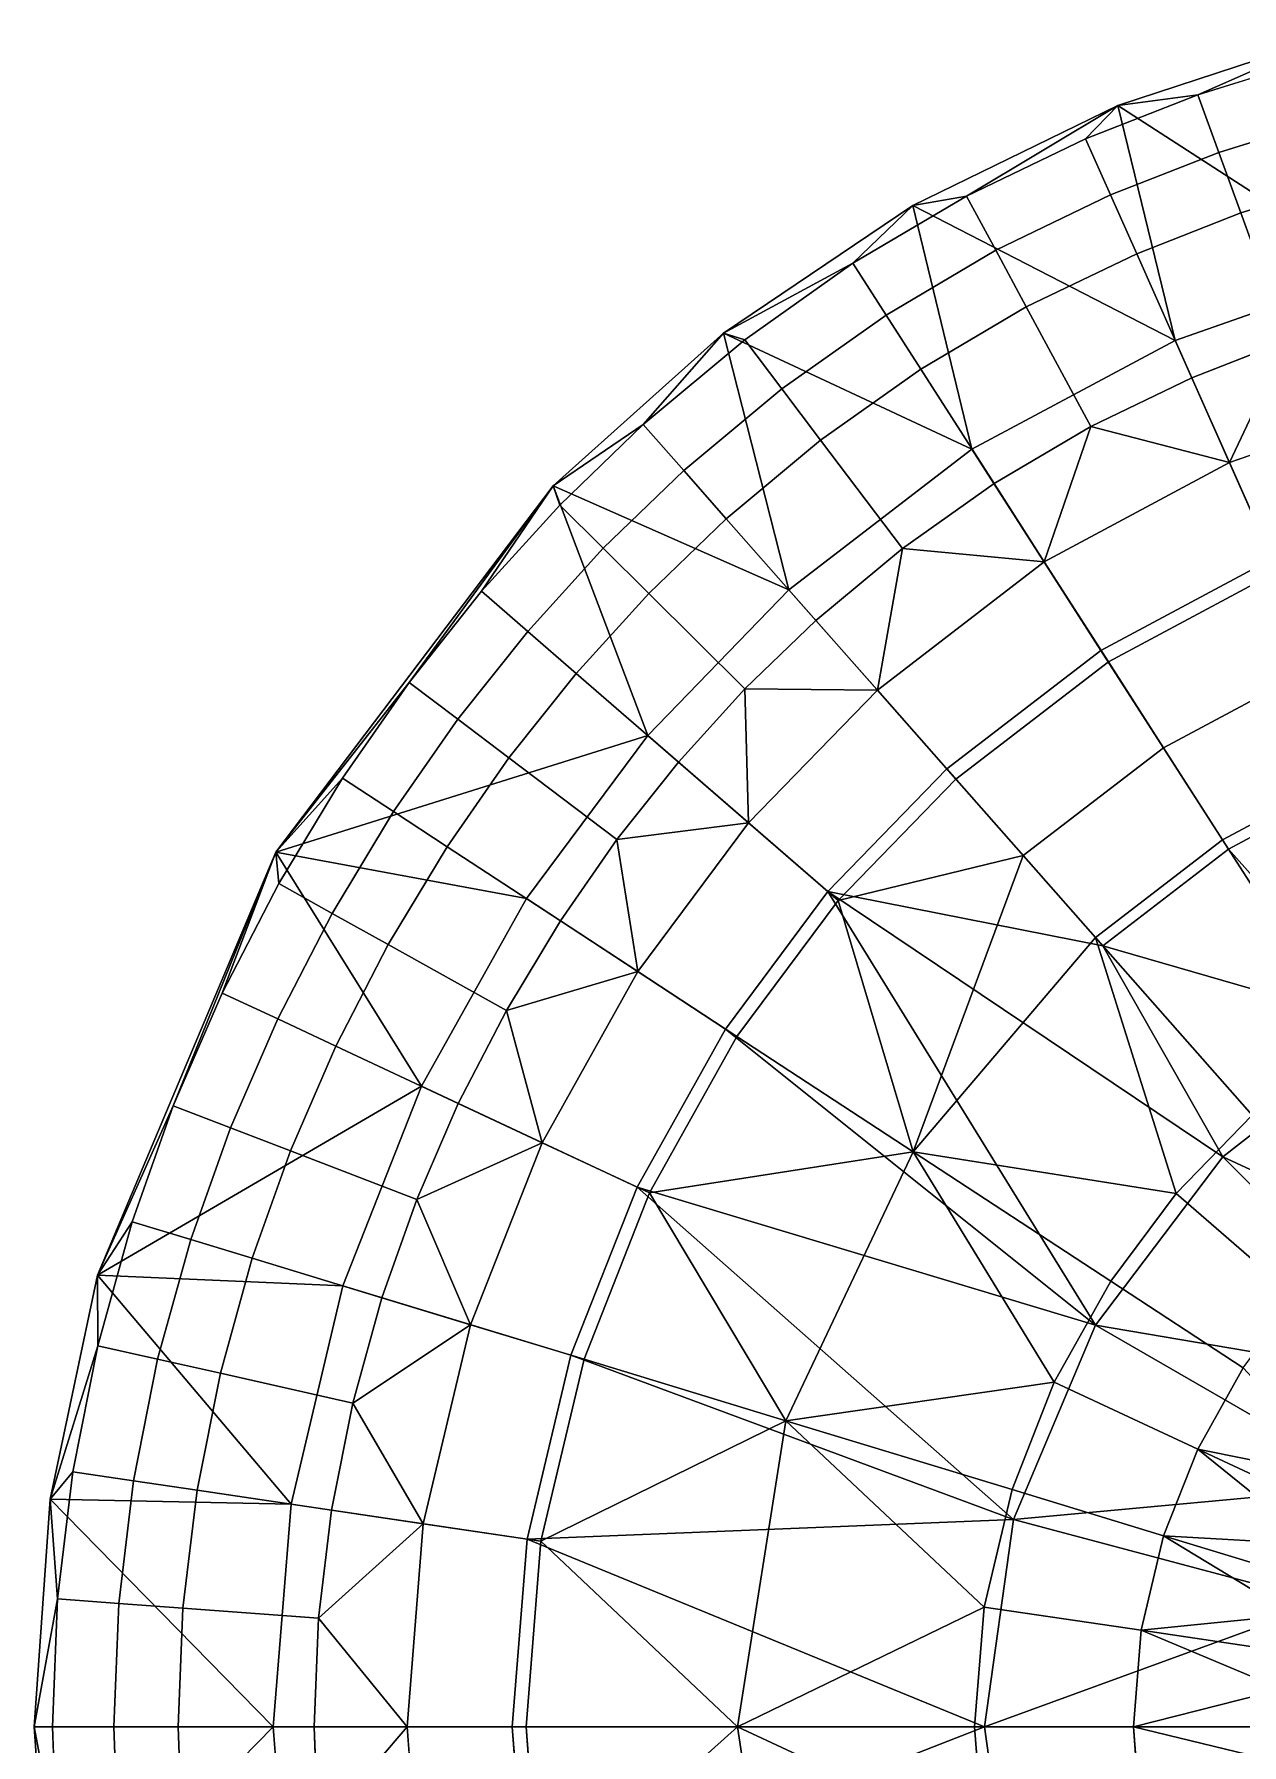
# Model space of a CAD drawing. Header units: inches. Extents: x -336 to -192, y -475 to -71.
# Drawn here: x -295.064 to -293.457, y -182.097 to -179.82 of the extents above; entities that cross this region are included whole.
import ezdxf

# ---------------------------------------------------------------- set-up
doc = ezdxf.new("R2010")
doc.units = ezdxf.units.IN
doc.layers.add('GLASS', color=7, linetype='Continuous')

msp = doc.modelspace()

# ---------------------------------------------------------------- linework, layer by layer
at = {"layer": 'GLASS', "color": 7}
for points in [[(-293.3326, -179.8204, 31.2321), (-293.6221, -179.9153, 31.2321), (-293.5159, -179.9011, 31.3697)], [(-293.6221, -179.9153, 31.2321), (-293.3326, -179.8204, 31.2321), (-293.2817, -180.1352, 29.7148)], [(-293.5159, -179.9011, 31.3697), (-293.3625, -179.8534, 31.3697), (-293.3326, -179.8204, 31.2321)], [(-293.6221, -179.9153, 31.2321), (-293.8951, -180.0482, 31.2321), (-293.8235, -180.0361, 31.3697)], [(-293.8951, -180.0482, 31.2321), (-293.6221, -179.9153, 31.2321), (-293.5459, -180.2279, 29.7148)], [(-293.8235, -180.0361, 31.3697), (-293.6652, -179.9596, 31.3697), (-293.6221, -179.9153, 31.2321)], [(-293.6652, -179.9596, 31.3697), (-293.5159, -179.9011, 31.3697), (-293.6221, -179.9153, 31.2321)], [(-293.2817, -180.1352, 29.7148), (-293.5459, -180.2279, 29.7148), (-293.6221, -179.9153, 31.2321)], [(-293.9748, -180.1253, 31.3697), (-293.8235, -180.0361, 31.3697), (-293.8951, -180.0482, 31.2321)], [(-293.8951, -180.0482, 31.2321), (-294.1467, -180.2182, 31.2321), (-293.9748, -180.1253, 31.3697)], [(-294.1467, -180.2182, 31.2321), (-293.8951, -180.0482, 31.2321), (-293.8163, -180.3726, 29.7148)], [(-293.5459, -180.2279, 29.7148), (-293.8163, -180.3726, 29.7148), (-293.8951, -180.0482, 31.2321)], [(-294.1184, -180.2269, 31.3697), (-293.9748, -180.1253, 31.3697), (-294.1467, -180.2182, 31.2321)], [(-294.1467, -180.2182, 31.2321), (-294.3736, -180.4214, 31.2321), (-294.2537, -180.3398, 31.3697)], [(-294.3736, -180.4214, 31.2321), (-294.1467, -180.2182, 31.2321), (-294.0598, -180.5598, 29.7148)], [(-294.2537, -180.3398, 31.3697), (-294.1184, -180.2269, 31.3697), (-294.1467, -180.2182, 31.2321)], [(-293.8163, -180.3726, 29.7148), (-294.0598, -180.5598, 29.7148), (-294.1467, -180.2182, 31.2321)], [(-293.3971, -180.2279, 30.7954), (-293.5239, -180.2775, 30.7954), (-293.4737, -180.3905, 30.4371)], [(-293.4737, -180.3905, 30.4371), (-293.2328, -180.3059, 30.4371), (-293.3971, -180.2279, 30.7954)], [(-293.4737, -180.3905, 30.4371), (-293.5239, -180.2775, 30.7954), (-293.6584, -180.3425, 30.7954)], [(-294.3648, -180.447, 31.3697), (-294.2537, -180.3398, 31.3697), (-294.3736, -180.4214, 31.2321)], [(-293.6584, -180.3425, 30.7954), (-293.787, -180.4184, 30.7954), (-293.7202, -180.5224, 30.4371)], [(-293.7202, -180.5224, 30.4371), (-293.4737, -180.3905, 30.4371), (-293.6584, -180.3425, 30.7954)], [(-294.3736, -180.4214, 31.2321), (-294.7425, -180.9086, 31.2321), (-294.5653, -180.6829, 31.3697)], [(-294.7425, -180.9086, 31.2321), (-294.3736, -180.4214, 31.2321), (-294.2475, -180.7535, 29.7148)], [(-294.5653, -180.6829, 31.3697), (-294.4688, -180.5616, 31.3697), (-294.3736, -180.4214, 31.2321)], [(-294.4688, -180.5616, 31.3697), (-294.3648, -180.447, 31.3697), (-294.3736, -180.4214, 31.2321)], [(-294.0598, -180.5598, 29.7148), (-294.2475, -180.7535, 29.7148), (-294.3736, -180.4214, 31.2321)], [(-293.7202, -180.5224, 30.4371), (-293.787, -180.4184, 30.7954), (-293.9089, -180.5046, 30.7954)], [(-293.9089, -180.5046, 30.7954), (-294.0239, -180.6005, 30.7954), (-293.9422, -180.6932, 30.4371)], [(-293.9422, -180.6932, 30.4371), (-293.7202, -180.5224, 30.4371), (-293.9089, -180.5046, 30.7954)], [(-293.9422, -180.6932, 30.4371), (-294.0239, -180.6005, 30.7954), (-294.1183, -180.6916, 30.7954)], [(-294.654, -180.8103, 31.3697), (-294.5653, -180.6829, 31.3697), (-294.7425, -180.9086, 31.2321)], [(-294.1183, -180.6916, 30.7954), (-294.2066, -180.789, 30.7954), (-294.1135, -180.8698, 30.4371)], [(-294.1135, -180.8698, 30.4371), (-293.9422, -180.6932, 30.4371), (-294.1183, -180.6916, 30.7954)], [(-294.2475, -180.7535, 29.7148), (-294.4092, -180.9706, 29.7148), (-294.7425, -180.9086, 31.2321)], [(-294.1135, -180.8698, 30.4371), (-294.2066, -180.789, 30.7954), (-294.2886, -180.892, 30.7954)], [(-293.8498, -180.798, 28.1975), (-293.6424, -181.0333, 26.6987), (-294.008, -180.9612, 28.1975)], [(-293.4752, -180.9047, 26.6987), (-293.2894, -180.8052, 26.6987), (-293.2631, -181.143, 25.2)], [(-294.7386, -180.9506, 31.3697), (-294.654, -180.8103, 31.3697), (-294.7425, -180.9086, 31.2321)], [(-293.7482, -180.9133, 29.5919), (-293.8377, -180.8117, 29.9777), (-293.9942, -180.9732, 29.9777)], [(-294.2609, -181.0677, 30.4371), (-294.1135, -180.8698, 30.4371), (-294.2886, -180.892, 30.7954)], [(-294.2886, -180.892, 30.7954), (-294.3639, -181.0002, 30.7954), (-294.2609, -181.0677, 30.4371)], [(-294.7425, -180.9086, 31.2321), (-294.9799, -181.4716, 31.2321), (-294.8789, -181.2465, 31.3697)], [(-294.9799, -181.4716, 31.2321), (-294.7425, -180.9086, 31.2321), (-294.5487, -181.2202, 29.7148)], [(-294.8789, -181.2465, 31.3697), (-294.8138, -181.0962, 31.3697), (-294.7425, -180.9086, 31.2321)], [(-294.8138, -181.0962, 31.3697), (-294.7386, -180.9506, 31.3697), (-294.7425, -180.9086, 31.2321)], [(-294.4092, -180.9706, 29.7148), (-294.5487, -181.2202, 29.7148), (-294.7425, -180.9086, 31.2321)], [(-293.7482, -180.9133, 29.5919), (-293.9942, -180.9732, 29.9777), (-293.8946, -181.3075, 29.1905)], [(-293.8946, -181.3075, 29.1905), (-293.652, -181.0224, 29.1905), (-293.7482, -180.9133, 29.5919)], [(-293.6424, -181.0333, 26.6987), (-293.4752, -180.9047, 26.6987), (-293.2631, -181.143, 25.2)], [(-294.1442, -181.1441, 28.1975), (-294.008, -180.9612, 28.1975), (-293.6522, -181.5381, 25.2)], [(-293.4828, -181.3144, 25.2), (-293.6522, -181.5381, 25.2), (-294.008, -180.9612, 28.1975)], [(-293.6424, -181.0333, 26.6987), (-293.4828, -181.3144, 25.2), (-294.008, -180.9612, 28.1975)], [(-293.9942, -180.9732, 29.9777), (-294.129, -181.1541, 29.9777), (-293.8946, -181.3075, 29.1905)], [(-294.2609, -181.0677, 30.4371), (-294.3639, -181.0002, 30.7954), (-294.4358, -181.1194, 30.7954)], [(-293.652, -181.0224, 29.1905), (-293.8946, -181.3075, 29.1905), (-293.5448, -181.3629, 28.3872)], [(-293.5448, -181.3629, 28.3872), (-293.4437, -181.2587, 28.3872), (-293.652, -181.0224, 29.1905)], [(-293.2631, -181.143, 25.2), (-293.4828, -181.3144, 25.2), (-293.6424, -181.0333, 26.6987)], [(-294.3881, -181.2954, 30.4371), (-294.2609, -181.0677, 30.4371), (-294.4358, -181.1194, 30.7954)], [(-294.4358, -181.1194, 30.7954), (-294.4997, -181.2432, 30.7954), (-294.3881, -181.2954, 30.4371)], [(-294.2618, -181.3544, 28.1975), (-294.1442, -181.1441, 28.1975), (-293.6522, -181.5381, 25.2)], [(-293.4828, -181.3144, 25.2), (-293.2631, -181.143, 25.2), (-293.0478, -181.5157, 25.2)], [(-293.8946, -181.3075, 29.1905), (-294.129, -181.1541, 29.9777), (-294.2452, -181.3622, 29.9777)], [(-294.5487, -181.2202, 29.7148), (-294.6533, -181.4859, 29.7148), (-294.9799, -181.4716, 31.2321)], [(-294.9335, -181.4005, 31.3697), (-294.8789, -181.2465, 31.3697), (-294.9799, -181.4716, 31.2321)], [(-294.3881, -181.2954, 30.4371), (-294.4997, -181.2432, 30.7954), (-294.555, -181.3708, 30.7954)], [(-294.4834, -181.5376, 30.4371), (-294.3881, -181.2954, 30.4371), (-294.555, -181.3708, 30.7954)], [(-294.064, -181.6653, 29.1905), (-293.8946, -181.3075, 29.1905), (-294.2452, -181.3622, 29.9777)], [(-293.8946, -181.3075, 29.1905), (-294.064, -181.6653, 29.1905), (-293.7068, -181.614, 28.3872)], [(-293.8946, -181.3075, 29.1905), (-293.6317, -181.4797, 28.3872), (-293.5448, -181.3629, 28.3872)], [(-293.7068, -181.614, 28.3872), (-293.6317, -181.4797, 28.3872), (-293.8946, -181.3075, 29.1905)], [(-293.6522, -181.5381, 25.2), (-293.4828, -181.3144, 25.2), (-293.1795, -181.6184, 25.2)], [(-293.0478, -181.5157, 25.2), (-293.1795, -181.6184, 25.2), (-293.4828, -181.3144, 25.2)], [(-294.3499, -181.5783, 28.1975), (-294.2618, -181.3544, 28.1975), (-293.7612, -181.7966, 25.2)], [(-293.6522, -181.5381, 25.2), (-293.7612, -181.7966, 25.2), (-294.2618, -181.3544, 28.1975)], [(-294.555, -181.3708, 30.7954), (-294.6014, -181.5017, 30.7954), (-294.4834, -181.5376, 30.4371)], [(-294.2452, -181.3622, 29.9777), (-294.3324, -181.5836, 29.9777), (-294.064, -181.6653, 29.1905)], [(-294.9793, -181.5656, 31.3697), (-294.9335, -181.4005, 31.3697), (-294.9799, -181.4716, 31.2321)], [(-294.9799, -181.4716, 31.2321), (-295.0425, -181.7697, 31.2321), (-294.9793, -181.5656, 31.3697)], [(-295.0425, -181.7697, 31.2321), (-294.9799, -181.4716, 31.2321), (-294.7222, -181.7763, 29.7148)], [(-294.6533, -181.4859, 29.7148), (-294.7222, -181.7763, 29.7148), (-294.9799, -181.4716, 31.2321)], [(-294.4834, -181.5376, 30.4371), (-294.6014, -181.5017, 30.7954), (-294.6402, -181.6419, 30.7954)], [(-294.5463, -181.8024, 30.4371), (-294.4834, -181.5376, 30.4371), (-294.6402, -181.6419, 30.7954)], [(-293.7612, -181.7966, 25.2), (-293.6522, -181.5381, 25.2), (-293.281, -181.7524, 25.2)], [(-293.1795, -181.6184, 25.2), (-293.281, -181.7524, 25.2), (-293.6522, -181.5381, 25.2)], [(-295.0125, -181.7332, 31.3697), (-294.9793, -181.5656, 31.3697), (-295.0425, -181.7697, 31.2321)], [(-294.408, -181.8229, 28.1975), (-294.3499, -181.5783, 28.1975), (-293.7612, -181.7966, 25.2)], [(-294.064, -181.6653, 29.1905), (-294.3324, -181.5836, 29.9777), (-294.3899, -181.8256, 29.9777)], [(-293.4556, -181.5951, 27.9264), (-293.516, -181.7032, 27.9264), (-293.3175, -181.743, 27.5878)], [(-294.064, -181.6653, 29.1905), (-293.763, -181.7569, 28.3872), (-293.7068, -181.614, 28.3872)], [(-294.6402, -181.6419, 30.7954), (-294.6685, -181.7842, 30.7954), (-294.5463, -181.8024, 30.4371)], [(-294.1284, -182.0726, 29.1905), (-294.064, -181.6653, 29.1905), (-294.3899, -181.8256, 29.9777)], [(-294.064, -181.6653, 29.1905), (-294.1284, -182.0726, 29.1905), (-293.8001, -181.9132, 28.3872)], [(-293.8001, -181.9132, 28.3872), (-293.763, -181.7569, 28.3872), (-294.064, -181.6653, 29.1905)], [(-293.516, -181.7032, 27.9264), (-293.5613, -181.8184, 27.9264), (-293.3587, -181.8299, 27.5878)], [(-293.3587, -181.8299, 27.5878), (-293.3395, -181.7858, 27.5878), (-293.516, -181.7032, 27.9264)], [(-293.516, -181.7032, 27.9264), (-293.3395, -181.7858, 27.5878), (-293.3175, -181.743, 27.5878)], [(-295.0328, -181.9025, 31.3697), (-295.0125, -181.7332, 31.3697), (-295.0425, -181.7697, 31.2321)], [(-293.281, -181.7524, 25.2), (-293.3463, -181.9073, 25.2), (-293.7612, -181.7966, 25.2)], [(-295.0425, -181.7697, 31.2321), (-295.0639, -182.0726, 31.2321), (-295.0328, -181.9025, 31.3697)], [(-295.0639, -182.0726, 31.2321), (-295.0425, -181.7697, 31.2321), (-294.7459, -182.0726, 29.7148)], [(-294.7222, -181.7763, 29.7148), (-294.7459, -182.0726, 29.7148), (-295.0425, -181.7697, 31.2321)], [(-294.5463, -181.8024, 30.4371), (-294.6685, -181.7842, 30.7954), (-294.6858, -181.9281, 30.7954)], [(-294.5679, -182.0726, 30.4371), (-294.5463, -181.8024, 30.4371), (-294.6858, -181.9281, 30.7954)], [(-293.7612, -181.7966, 25.2), (-293.7998, -182.0726, 25.2), (-294.408, -181.8229, 28.1975)], [(-293.7998, -182.0726, 25.2), (-293.7612, -181.7966, 25.2), (-293.3463, -181.9073, 25.2)], [(-294.428, -182.0726, 28.1975), (-294.408, -181.8229, 28.1975), (-293.7998, -182.0726, 25.2)], [(-294.3899, -181.8256, 29.9777), (-294.4096, -182.0726, 29.9777), (-294.1284, -182.0726, 29.1905)], [(-293.5613, -181.8184, 27.9264), (-293.5912, -181.9442, 27.9264), (-293.3882, -181.9237, 27.5878)], [(-293.5613, -181.8184, 27.9264), (-293.3747, -181.8752, 27.5878), (-293.3587, -181.8299, 27.5878)], [(-293.3882, -181.9237, 27.5878), (-293.3747, -181.8752, 27.5878), (-293.5613, -181.8184, 27.9264)], [(-295.0397, -182.0726, 31.3697), (-295.0328, -181.9025, 31.3697), (-295.0639, -182.0726, 31.2321)], [(-294.1284, -182.0726, 29.1905), (-293.8129, -182.0726, 28.3872), (-293.8001, -181.9132, 28.3872)], [(-293.3463, -181.9073, 25.2), (-293.3694, -182.0726, 25.2), (-293.7998, -182.0726, 25.2)], [(-293.5912, -181.9442, 27.9264), (-293.3979, -181.9729, 27.5878), (-293.3882, -181.9237, 27.5878)], [(-294.6858, -181.9281, 30.7954), (-294.6916, -182.0726, 30.7954), (-294.5679, -182.0726, 30.4371)], [(-293.5912, -181.9442, 27.9264), (-293.6015, -182.0726, 27.9264), (-293.4039, -182.0226, 27.5878)], [(-293.4039, -182.0226, 27.5878), (-293.3979, -181.9729, 27.5878), (-293.5912, -181.9442, 27.9264)], [(-293.6015, -182.0726, 27.9264), (-293.4059, -182.0726, 27.5878), (-293.4039, -182.0226, 27.5878)], [(-295.0639, -182.0726, 31.2321), (-295.0425, -182.3755, 31.2321), (-295.0334, -182.2353, 31.3697)], [(-295.0334, -182.2353, 31.3697), (-295.0397, -182.0726, 31.3697), (-295.0639, -182.0726, 31.2321)], [(-295.0425, -182.3755, 31.2321), (-295.0639, -182.0726, 31.2321), (-294.7459, -182.0726, 29.7148)], [(-294.7459, -182.0726, 29.7148), (-294.7242, -182.356, 29.7148), (-295.0425, -182.3755, 31.2321)], [(-294.5679, -182.0726, 30.4371), (-294.6916, -182.0726, 30.7954), (-294.6863, -182.2108, 30.7954)], [(-294.5481, -182.331, 30.4371), (-294.5679, -182.0726, 30.4371), (-294.6863, -182.2108, 30.7954)], [(-294.4097, -182.3114, 28.1975), (-294.428, -182.0726, 28.1975), (-293.7998, -182.0726, 25.2)], [(-293.7998, -182.0726, 25.2), (-293.7612, -182.3486, 25.2), (-294.4097, -182.3114, 28.1975)], [(-294.1284, -182.0726, 29.1905), (-294.4096, -182.0726, 29.9777), (-294.3915, -182.3088, 29.9777)], [(-294.0694, -182.4625, 29.1905), (-294.1284, -182.0726, 29.1905), (-294.3915, -182.3088, 29.9777)], [(-293.8012, -182.2251, 28.3872), (-293.8129, -182.0726, 28.3872), (-294.1284, -182.0726, 29.1905)], [(-294.1284, -182.0726, 29.1905), (-294.0694, -182.4625, 29.1905), (-293.8012, -182.2251, 28.3872)], [(-293.7612, -182.3486, 25.2), (-293.7998, -182.0726, 25.2), (-293.3694, -182.0726, 25.2)], [(-293.3694, -182.0726, 25.2), (-293.3463, -182.2379, 25.2), (-293.7612, -182.3486, 25.2)], [(-293.4041, -182.1204, 27.5878), (-293.4059, -182.0726, 27.5878), (-293.6015, -182.0726, 27.9264)], [(-293.6015, -182.0726, 27.9264), (-293.5921, -182.1954, 27.9264), (-293.4041, -182.1204, 27.5878)]]:
    msp.add_3dface(points, dxfattribs=at)
for points, invisible_edges in [([(-293.488, -179.9779, 31.3763), (-293.3625, -179.8534, 31.3697), (-293.5159, -179.9011, 31.3697)], 1), ([(-293.488, -179.9779, 31.3763), (-293.34, -179.9318, 31.3763), (-293.3625, -179.8534, 31.3697)], 12), ([(-293.632, -180.0342, 31.3763), (-293.5159, -179.9011, 31.3697), (-293.6652, -179.9596, 31.3697)], 1), ([(-293.632, -180.0342, 31.3763), (-293.488, -179.9779, 31.3763), (-293.5159, -179.9011, 31.3697)], 12), ([(-293.4588, -180.0582, 31.2738), (-293.34, -179.9318, 31.3763), (-293.488, -179.9779, 31.3763)], 1), ([(-293.4588, -180.0582, 31.2738), (-293.3165, -180.0139, 31.2738), (-293.34, -179.9318, 31.3763)], 12), ([(-293.7847, -180.108, 31.3763), (-293.6652, -179.9596, 31.3697), (-293.8235, -180.0361, 31.3697)], 1), ([(-293.7847, -180.108, 31.3763), (-293.632, -180.0342, 31.3763), (-293.6652, -179.9596, 31.3697)], 12), ([(-293.5972, -180.1125, 31.2738), (-293.488, -179.9779, 31.3763), (-293.632, -180.0342, 31.3763)], 1), ([(-293.5972, -180.1125, 31.2738), (-293.4588, -180.0582, 31.2738), (-293.488, -179.9779, 31.3763)], 12), ([(-293.9307, -180.1941, 31.3763), (-293.8235, -180.0361, 31.3697), (-293.9748, -180.1253, 31.3697)], 1), ([(-293.9307, -180.1941, 31.3763), (-293.7847, -180.108, 31.3763), (-293.8235, -180.0361, 31.3697)], 12), ([(-293.7441, -180.1834, 31.2738), (-293.632, -180.0342, 31.3763), (-293.7847, -180.108, 31.3763)], 1), ([(-293.7441, -180.1834, 31.2738), (-293.5972, -180.1125, 31.2738), (-293.632, -180.0342, 31.3763)], 12), ([(-293.3971, -180.2279, 30.7954), (-293.3165, -180.0139, 31.2738), (-293.4588, -180.0582, 31.2738)], 1), ([(-293.5239, -180.2775, 30.7954), (-293.4588, -180.0582, 31.2738), (-293.5972, -180.1125, 31.2738)], 1), ([(-293.5239, -180.2775, 30.7954), (-293.3971, -180.2279, 30.7954), (-293.4588, -180.0582, 31.2738)], 12), ([(-294.0692, -180.2921, 31.3763), (-293.9748, -180.1253, 31.3697), (-294.1184, -180.2269, 31.3697)], 1), ([(-294.0692, -180.2921, 31.3763), (-293.9307, -180.1941, 31.3763), (-293.9748, -180.1253, 31.3697)], 12), ([(-293.8845, -180.2662, 31.2738), (-293.7847, -180.108, 31.3763), (-293.9307, -180.1941, 31.3763)], 1), ([(-293.8845, -180.2662, 31.2738), (-293.7441, -180.1834, 31.2738), (-293.7847, -180.108, 31.3763)], 12), ([(-293.6584, -180.3425, 30.7954), (-293.5972, -180.1125, 31.2738), (-293.7441, -180.1834, 31.2738)], 1), ([(-293.6584, -180.3425, 30.7954), (-293.5239, -180.2775, 30.7954), (-293.5972, -180.1125, 31.2738)], 12), ([(-293.5459, -180.2279, 29.7148), (-293.2817, -180.1352, 29.7148), (-293.1943, -180.4402, 28.1975)], 12), ([(-294.0177, -180.3604, 31.2738), (-293.9307, -180.1941, 31.3763), (-294.0692, -180.2921, 31.3763)], 1), ([(-294.0177, -180.3604, 31.2738), (-293.8845, -180.2662, 31.2738), (-293.9307, -180.1941, 31.3763)], 12), ([(-293.787, -180.4184, 30.7954), (-293.7441, -180.1834, 31.2738), (-293.8845, -180.2662, 31.2738)], 1), ([(-293.787, -180.4184, 30.7954), (-293.6584, -180.3425, 30.7954), (-293.7441, -180.1834, 31.2738)], 12), ([(-294.1998, -180.401, 31.3763), (-294.1184, -180.2269, 31.3697), (-294.2537, -180.3398, 31.3697)], 1), ([(-294.1998, -180.401, 31.3763), (-294.0692, -180.2921, 31.3763), (-294.1184, -180.2269, 31.3697)], 12), ([(-293.8163, -180.3726, 29.7148), (-293.5459, -180.2279, 29.7148), (-293.4169, -180.5184, 28.1975)], 12), ([(-293.5459, -180.2279, 29.7148), (-293.1943, -180.4402, 28.1975), (-293.4169, -180.5184, 28.1975)], 1), ([(-293.9089, -180.5046, 30.7954), (-293.8845, -180.2662, 31.2738), (-294.0177, -180.3604, 31.2738)], 1), ([(-293.9089, -180.5046, 30.7954), (-293.787, -180.4184, 30.7954), (-293.8845, -180.2662, 31.2738)], 12), ([(-294.1432, -180.4651, 31.2738), (-294.0692, -180.2921, 31.3763), (-294.1998, -180.401, 31.3763)], 1), ([(-294.1432, -180.4651, 31.2738), (-294.0177, -180.3604, 31.2738), (-294.0692, -180.2921, 31.3763)], 12), ([(-293.4095, -180.5351, 29.9777), (-293.2328, -180.3059, 30.4371), (-293.4737, -180.3905, 30.4371)], 1), ([(-294.3069, -180.5045, 31.3763), (-294.2537, -180.3398, 31.3697), (-294.3648, -180.447, 31.3697)], 1), ([(-294.3069, -180.5045, 31.3763), (-294.1998, -180.401, 31.3763), (-294.2537, -180.3398, 31.3697)], 12), ([(-294.0239, -180.6005, 30.7954), (-294.0177, -180.3604, 31.2738), (-294.1432, -180.4651, 31.2738)], 1), ([(-294.0598, -180.5598, 29.7148), (-293.8163, -180.3726, 29.7148), (-293.6447, -180.6403, 28.1975)], 12), ([(-294.0239, -180.6005, 30.7954), (-293.9089, -180.5046, 30.7954), (-294.0177, -180.3604, 31.2738)], 12), ([(-293.8163, -180.3726, 29.7148), (-293.4169, -180.5184, 28.1975), (-293.6447, -180.6403, 28.1975)], 1), ([(-293.6348, -180.6557, 29.9777), (-293.4737, -180.3905, 30.4371), (-293.7202, -180.5224, 30.4371)], 1), ([(-293.6348, -180.6557, 29.9777), (-293.4095, -180.5351, 29.9777), (-293.4737, -180.3905, 30.4371)], 12), ([(-294.2463, -180.5646, 31.2738), (-294.1998, -180.401, 31.3763), (-294.3069, -180.5045, 31.3763)], 1), ([(-294.2463, -180.5646, 31.2738), (-294.1432, -180.4651, 31.2738), (-294.1998, -180.401, 31.3763)], 12), ([(-294.4072, -180.615, 31.3763), (-294.3648, -180.447, 31.3697), (-294.4688, -180.5616, 31.3697)], 1), ([(-294.4072, -180.615, 31.3763), (-294.3069, -180.5045, 31.3763), (-294.3648, -180.447, 31.3697)], 12), ([(-294.1183, -180.6916, 30.7954), (-294.1432, -180.4651, 31.2738), (-294.2463, -180.5646, 31.2738)], 1), ([(-294.1183, -180.6916, 30.7954), (-294.0239, -180.6005, 30.7954), (-294.1432, -180.4651, 31.2738)], 12), ([(-294.3427, -180.6709, 31.2738), (-294.3069, -180.5045, 31.3763), (-294.4072, -180.615, 31.3763)], 1), ([(-294.3427, -180.6709, 31.2738), (-294.2463, -180.5646, 31.2738), (-294.3069, -180.5045, 31.3763)], 12), ([(-293.8377, -180.8117, 29.9777), (-293.7202, -180.5224, 30.4371), (-293.9422, -180.6932, 30.4371)], 1), ([(-293.8377, -180.8117, 29.9777), (-293.6348, -180.6557, 29.9777), (-293.7202, -180.5224, 30.4371)], 12), ([(-293.6447, -180.6403, 28.1975), (-293.4169, -180.5184, 28.1975), (-293.2894, -180.8052, 26.6987)], 12), ([(-293.5616, -180.7699, 29.5919), (-293.4095, -180.5351, 29.9777), (-293.6348, -180.6557, 29.9777)], 1), ([(-293.5616, -180.7699, 29.5919), (-293.3544, -180.659, 29.5919), (-293.4095, -180.5351, 29.9777)], 12), ([(-294.5003, -180.732, 31.3763), (-294.4688, -180.5616, 31.3697), (-294.5653, -180.6829, 31.3697)], 1), ([(-294.5003, -180.732, 31.3763), (-294.4072, -180.615, 31.3763), (-294.4688, -180.5616, 31.3697)], 12), ([(-294.2066, -180.789, 30.7954), (-294.2463, -180.5646, 31.2738), (-294.3427, -180.6709, 31.2738)], 1), ([(-294.2475, -180.7535, 29.7148), (-294.0598, -180.5598, 29.7148), (-293.8498, -180.798, 28.1975)], 12), ([(-294.2066, -180.789, 30.7954), (-294.1183, -180.6916, 30.7954), (-294.2463, -180.5646, 31.2738)], 12), ([(-294.0598, -180.5598, 29.7148), (-293.6447, -180.6403, 28.1975), (-293.8498, -180.798, 28.1975)], 1), ([(-294.4323, -180.7835, 31.2738), (-294.4072, -180.615, 31.3763), (-294.5003, -180.732, 31.3763)], 1), ([(-294.4323, -180.7835, 31.2738), (-294.3427, -180.6709, 31.2738), (-294.4072, -180.615, 31.3763)], 12), ([(-293.8498, -180.798, 28.1975), (-293.6447, -180.6403, 28.1975), (-293.4752, -180.9047, 26.6987)], 12), ([(-293.6447, -180.6403, 28.1975), (-293.2894, -180.8052, 26.6987), (-293.4752, -180.9047, 26.6987)], 1), ([(-294.2886, -180.892, 30.7954), (-294.3427, -180.6709, 31.2738), (-294.4323, -180.7835, 31.2738)], 1), ([(-294.2886, -180.892, 30.7954), (-294.2066, -180.789, 30.7954), (-294.3427, -180.6709, 31.2738)], 12), ([(-293.7482, -180.9133, 29.5919), (-293.6348, -180.6557, 29.9777), (-293.8377, -180.8117, 29.9777)], 1), ([(-293.7482, -180.9133, 29.5919), (-293.5616, -180.7699, 29.5919), (-293.6348, -180.6557, 29.9777)], 12), ([(-293.483, -180.8924, 29.1905), (-293.3544, -180.659, 29.5919), (-293.5616, -180.7699, 29.5919)], 1), ([(-293.483, -180.8924, 29.1905), (-293.2953, -180.792, 29.1905), (-293.3544, -180.659, 29.5919)], 12), ([(-294.5859, -180.8549, 31.3763), (-294.5653, -180.6829, 31.3697), (-294.654, -180.8103, 31.3697)], 1), ([(-294.5859, -180.8549, 31.3763), (-294.5003, -180.732, 31.3763), (-294.5653, -180.6829, 31.3697)], 12), ([(-293.9942, -180.9732, 29.9777), (-293.9422, -180.6932, 30.4371), (-294.1135, -180.8698, 30.4371)], 1), ([(-293.9942, -180.9732, 29.9777), (-293.8377, -180.8117, 29.9777), (-293.9422, -180.6932, 30.4371)], 12), ([(-294.5145, -180.9016, 31.2738), (-294.5003, -180.732, 31.3763), (-294.5859, -180.8549, 31.3763)], 1), ([(-294.5145, -180.9016, 31.2738), (-294.4323, -180.7835, 31.2738), (-294.5003, -180.732, 31.3763)], 12), ([(-294.4092, -180.9706, 29.7148), (-294.2475, -180.7535, 29.7148), (-294.008, -180.9612, 28.1975)], 12), ([(-294.2475, -180.7535, 29.7148), (-293.8498, -180.798, 28.1975), (-294.008, -180.9612, 28.1975)], 1), ([(-294.3639, -181.0002, 30.7954), (-294.4323, -180.7835, 31.2738), (-294.5145, -180.9016, 31.2738)], 1), ([(-294.3639, -181.0002, 30.7954), (-294.2886, -180.892, 30.7954), (-294.4323, -180.7835, 31.2738)], 12), ([(-293.652, -181.0224, 29.1905), (-293.5616, -180.7699, 29.5919), (-293.7482, -180.9133, 29.5919)], 1), ([(-293.652, -181.0224, 29.1905), (-293.483, -180.8924, 29.1905), (-293.5616, -180.7699, 29.5919)], 12), ([(-293.8498, -180.798, 28.1975), (-293.4752, -180.9047, 26.6987), (-293.6424, -181.0333, 26.6987)], 1), ([(-293.3127, -181.158, 28.3872), (-293.2953, -180.792, 29.1905), (-293.483, -180.8924, 29.1905)], 1), ([(-294.6675, -180.9902, 31.3763), (-294.654, -180.8103, 31.3697), (-294.7386, -180.9506, 31.3697)], 1), ([(-294.6675, -180.9902, 31.3763), (-294.5859, -180.8549, 31.3763), (-294.654, -180.8103, 31.3697)], 12), ([(-294.5931, -181.0318, 31.2738), (-294.5859, -180.8549, 31.3763), (-294.6675, -180.9902, 31.3763)], 1), ([(-294.5931, -181.0318, 31.2738), (-294.5145, -180.9016, 31.2738), (-294.5859, -180.8549, 31.3763)], 12), ([(-294.129, -181.1541, 29.9777), (-294.1135, -180.8698, 30.4371), (-294.2609, -181.0677, 30.4371)], 1), ([(-294.129, -181.1541, 29.9777), (-293.9942, -180.9732, 29.9777), (-294.1135, -180.8698, 30.4371)], 12), ([(-293.483, -180.8924, 29.1905), (-293.652, -181.0224, 29.1905), (-293.4437, -181.2587, 28.3872)], 12), ([(-293.483, -180.8924, 29.1905), (-293.4437, -181.2587, 28.3872), (-293.3127, -181.158, 28.3872)], 1), ([(-294.4358, -181.1194, 30.7954), (-294.5145, -180.9016, 31.2738), (-294.5931, -181.0318, 31.2738)], 1), ([(-294.4358, -181.1194, 30.7954), (-294.3639, -181.0002, 30.7954), (-294.5145, -180.9016, 31.2738)], 12), ([(-294.74, -181.1307, 31.3763), (-294.7386, -180.9506, 31.3697), (-294.8138, -181.0962, 31.3697)], 1), ([(-294.74, -181.1307, 31.3763), (-294.6675, -180.9902, 31.3763), (-294.7386, -180.9506, 31.3697)], 12), ([(-294.4092, -180.9706, 29.7148), (-294.008, -180.9612, 28.1975), (-294.1442, -181.1441, 28.1975)], 1), ([(-294.6627, -181.1669, 31.2738), (-294.6675, -180.9902, 31.3763), (-294.74, -181.1307, 31.3763)], 1), ([(-294.6627, -181.1669, 31.2738), (-294.5931, -181.0318, 31.2738), (-294.6675, -180.9902, 31.3763)], 12), ([(-294.5487, -181.2202, 29.7148), (-294.4092, -180.9706, 29.7148), (-294.1442, -181.1441, 28.1975)], 12), ([(-294.4997, -181.2432, 30.7954), (-294.5931, -181.0318, 31.2738), (-294.6627, -181.1669, 31.2738)], 1), ([(-294.4997, -181.2432, 30.7954), (-294.4358, -181.1194, 30.7954), (-294.5931, -181.0318, 31.2738)], 12), ([(-294.2452, -181.3622, 29.9777), (-294.2609, -181.0677, 30.4371), (-294.3881, -181.2954, 30.4371)], 1), ([(-294.2452, -181.3622, 29.9777), (-294.129, -181.1541, 29.9777), (-294.2609, -181.0677, 30.4371)], 12), ([(-294.8028, -181.2757, 31.3763), (-294.8138, -181.0962, 31.3697), (-294.8789, -181.2465, 31.3697)], 1), ([(-294.8028, -181.2757, 31.3763), (-294.74, -181.1307, 31.3763), (-294.8138, -181.0962, 31.3697)], 12), ([(-294.7231, -181.3062, 31.2738), (-294.74, -181.1307, 31.3763), (-294.8028, -181.2757, 31.3763)], 1), ([(-294.7231, -181.3062, 31.2738), (-294.6627, -181.1669, 31.2738), (-294.74, -181.1307, 31.3763)], 12), ([(-294.5487, -181.2202, 29.7148), (-294.1442, -181.1441, 28.1975), (-294.2618, -181.3544, 28.1975)], 1), ([(-294.555, -181.3708, 30.7954), (-294.6627, -181.1669, 31.2738), (-294.7231, -181.3062, 31.2738)], 1), ([(-294.555, -181.3708, 30.7954), (-294.4997, -181.2432, 30.7954), (-294.6627, -181.1669, 31.2738)], 12), ([(-294.6533, -181.4859, 29.7148), (-294.5487, -181.2202, 29.7148), (-294.2618, -181.3544, 28.1975)], 12), ([(-294.8556, -181.4243, 31.3763), (-294.8789, -181.2465, 31.3697), (-294.9335, -181.4005, 31.3697)], 1), ([(-294.8556, -181.4243, 31.3763), (-294.8028, -181.2757, 31.3763), (-294.8789, -181.2465, 31.3697)], 12), ([(-293.3855, -181.501, 27.9264), (-293.4437, -181.2587, 28.3872), (-293.5448, -181.3629, 28.3872)], 1), ([(-294.7739, -181.4492, 31.2738), (-294.8028, -181.2757, 31.3763), (-294.8556, -181.4243, 31.3763)], 1), ([(-294.7739, -181.4492, 31.2738), (-294.7231, -181.3062, 31.2738), (-294.8028, -181.2757, 31.3763)], 12), ([(-294.6014, -181.5017, 30.7954), (-294.7231, -181.3062, 31.2738), (-294.7739, -181.4492, 31.2738)], 1), ([(-294.6014, -181.5017, 30.7954), (-294.555, -181.3708, 30.7954), (-294.7231, -181.3062, 31.2738)], 12), ([(-294.3324, -181.5836, 29.9777), (-294.3881, -181.2954, 30.4371), (-294.4834, -181.5376, 30.4371)], 1), ([(-294.3324, -181.5836, 29.9777), (-294.2452, -181.3622, 29.9777), (-294.3881, -181.2954, 30.4371)], 12), ([(-294.6533, -181.4859, 29.7148), (-294.2618, -181.3544, 28.1975), (-294.3499, -181.5783, 28.1975)], 1), ([(-293.4556, -181.5951, 27.9264), (-293.5448, -181.3629, 28.3872), (-293.6317, -181.4797, 28.3872)], 1), ([(-293.4556, -181.5951, 27.9264), (-293.3855, -181.501, 27.9264), (-293.5448, -181.3629, 28.3872)], 12), ([(-294.8997, -181.5835, 31.3763), (-294.9335, -181.4005, 31.3697), (-294.9793, -181.5656, 31.3697)], 1), ([(-294.8997, -181.5835, 31.3763), (-294.8556, -181.4243, 31.3763), (-294.9335, -181.4005, 31.3697)], 12), ([(-294.8163, -181.6022, 31.2738), (-294.8556, -181.4243, 31.3763), (-294.8997, -181.5835, 31.3763)], 1), ([(-294.8163, -181.6022, 31.2738), (-294.7739, -181.4492, 31.2738), (-294.8556, -181.4243, 31.3763)], 12), ([(-294.6402, -181.6419, 30.7954), (-294.7739, -181.4492, 31.2738), (-294.8163, -181.6022, 31.2738)], 1), ([(-294.6402, -181.6419, 30.7954), (-294.6014, -181.5017, 30.7954), (-294.7739, -181.4492, 31.2738)], 12), ([(-294.7222, -181.7763, 29.7148), (-294.6533, -181.4859, 29.7148), (-294.3499, -181.5783, 28.1975)], 12), ([(-293.516, -181.7032, 27.9264), (-293.6317, -181.4797, 28.3872), (-293.7068, -181.614, 28.3872)], 1), ([(-293.516, -181.7032, 27.9264), (-293.4556, -181.5951, 27.9264), (-293.6317, -181.4797, 28.3872)], 12), ([(-294.3899, -181.8256, 29.9777), (-294.4834, -181.5376, 30.4371), (-294.5463, -181.8024, 30.4371)], 1), ([(-294.3899, -181.8256, 29.9777), (-294.3324, -181.5836, 29.9777), (-294.4834, -181.5376, 30.4371)], 12), ([(-294.9317, -181.7451, 31.3763), (-294.9793, -181.5656, 31.3697), (-295.0125, -181.7332, 31.3697)], 1), ([(-294.9317, -181.7451, 31.3763), (-294.8997, -181.5835, 31.3763), (-294.9793, -181.5656, 31.3697)], 12), ([(-294.8471, -181.7577, 31.2738), (-294.8997, -181.5835, 31.3763), (-294.9317, -181.7451, 31.3763)], 1), ([(-294.8471, -181.7577, 31.2738), (-294.8163, -181.6022, 31.2738), (-294.8997, -181.5835, 31.3763)], 12), ([(-294.7222, -181.7763, 29.7148), (-294.3499, -181.5783, 28.1975), (-294.408, -181.8229, 28.1975)], 1), ([(-294.6685, -181.7842, 30.7954), (-294.8163, -181.6022, 31.2738), (-294.8471, -181.7577, 31.2738)], 1), ([(-294.6685, -181.7842, 30.7954), (-294.6402, -181.6419, 30.7954), (-294.8163, -181.6022, 31.2738)], 12), ([(-293.5613, -181.8184, 27.9264), (-293.7068, -181.614, 28.3872), (-293.763, -181.7569, 28.3872)], 1), ([(-293.5613, -181.8184, 27.9264), (-293.516, -181.7032, 27.9264), (-293.7068, -181.614, 28.3872)], 12), ([(-294.9513, -181.9085, 31.3763), (-295.0125, -181.7332, 31.3697), (-295.0328, -181.9025, 31.3697)], 1), ([(-294.9513, -181.9085, 31.3763), (-294.9317, -181.7451, 31.3763), (-295.0125, -181.7332, 31.3697)], 12), ([(-294.866, -181.9148, 31.2738), (-294.9317, -181.7451, 31.3763), (-294.9513, -181.9085, 31.3763)], 1), ([(-294.866, -181.9148, 31.2738), (-294.8471, -181.7577, 31.2738), (-294.9317, -181.7451, 31.3763)], 12), ([(-294.6858, -181.9281, 30.7954), (-294.8471, -181.7577, 31.2738), (-294.866, -181.9148, 31.2738)], 1), ([(-294.6858, -181.9281, 30.7954), (-294.6685, -181.7842, 30.7954), (-294.8471, -181.7577, 31.2738)], 12), ([(-293.5912, -181.9442, 27.9264), (-293.763, -181.7569, 28.3872), (-293.8001, -181.9132, 28.3872)], 1), ([(-293.5912, -181.9442, 27.9264), (-293.5613, -181.8184, 27.9264), (-293.763, -181.7569, 28.3872)], 12), ([(-294.7459, -182.0726, 29.7148), (-294.7222, -181.7763, 29.7148), (-294.408, -181.8229, 28.1975)], 12), ([(-294.4096, -182.0726, 29.9777), (-294.5463, -181.8024, 30.4371), (-294.5679, -182.0726, 30.4371)], 1), ([(-294.4096, -182.0726, 29.9777), (-294.3899, -181.8256, 29.9777), (-294.5463, -181.8024, 30.4371)], 12), ([(-294.7459, -182.0726, 29.7148), (-294.408, -181.8229, 28.1975), (-294.428, -182.0726, 28.1975)], 1), ([(-294.958, -182.0726, 31.3763), (-295.0328, -181.9025, 31.3697), (-295.0397, -182.0726, 31.3697)], 1), ([(-294.958, -182.0726, 31.3763), (-294.9513, -181.9085, 31.3763), (-295.0328, -181.9025, 31.3697)], 12), ([(-294.8724, -182.0726, 31.2738), (-294.9513, -181.9085, 31.3763), (-294.958, -182.0726, 31.3763)], 1), ([(-294.8724, -182.0726, 31.2738), (-294.866, -181.9148, 31.2738), (-294.9513, -181.9085, 31.3763)], 12), ([(-294.6916, -182.0726, 30.7954), (-294.866, -181.9148, 31.2738), (-294.8724, -182.0726, 31.2738)], 1), ([(-294.6916, -182.0726, 30.7954), (-294.6858, -181.9281, 30.7954), (-294.866, -181.9148, 31.2738)], 12), ([(-293.6015, -182.0726, 27.9264), (-293.8001, -181.9132, 28.3872), (-293.8129, -182.0726, 28.3872)], 1), ([(-293.6015, -182.0726, 27.9264), (-293.5912, -181.9442, 27.9264), (-293.8001, -181.9132, 28.3872)], 12), ([(-294.9519, -182.2296, 31.3763), (-294.958, -182.0726, 31.3763), (-295.0397, -182.0726, 31.3697)], 12), ([(-294.9519, -182.2296, 31.3763), (-295.0397, -182.0726, 31.3697), (-295.0334, -182.2353, 31.3697)], 1), ([(-294.8665, -182.2235, 31.2738), (-294.8724, -182.0726, 31.2738), (-294.958, -182.0726, 31.3763)], 12), ([(-294.8665, -182.2235, 31.2738), (-294.958, -182.0726, 31.3763), (-294.9519, -182.2296, 31.3763)], 1), ([(-294.6863, -182.2108, 30.7954), (-294.6916, -182.0726, 30.7954), (-294.8724, -182.0726, 31.2738)], 12), ([(-294.6863, -182.2108, 30.7954), (-294.8724, -182.0726, 31.2738), (-294.8665, -182.2235, 31.2738)], 1), ([(-294.7242, -182.356, 29.7148), (-294.7459, -182.0726, 29.7148), (-294.428, -182.0726, 28.1975)], 12), ([(-294.7242, -182.356, 29.7148), (-294.428, -182.0726, 28.1975), (-294.4097, -182.3114, 28.1975)], 1), ([(-294.3915, -182.3088, 29.9777), (-294.4096, -182.0726, 29.9777), (-294.5679, -182.0726, 30.4371)], 12), ([(-294.3915, -182.3088, 29.9777), (-294.5679, -182.0726, 30.4371), (-294.5481, -182.331, 30.4371)], 1), ([(-293.5921, -182.1954, 27.9264), (-293.6015, -182.0726, 27.9264), (-293.8129, -182.0726, 28.3872)], 12), ([(-293.5921, -182.1954, 27.9264), (-293.8129, -182.0726, 28.3872), (-293.8012, -182.2251, 28.3872)], 1)]:
    msp.add_3dface(points, dxfattribs=dict(at, invisible_edges=invisible_edges))

doc.saveas('drawing.dxf')
